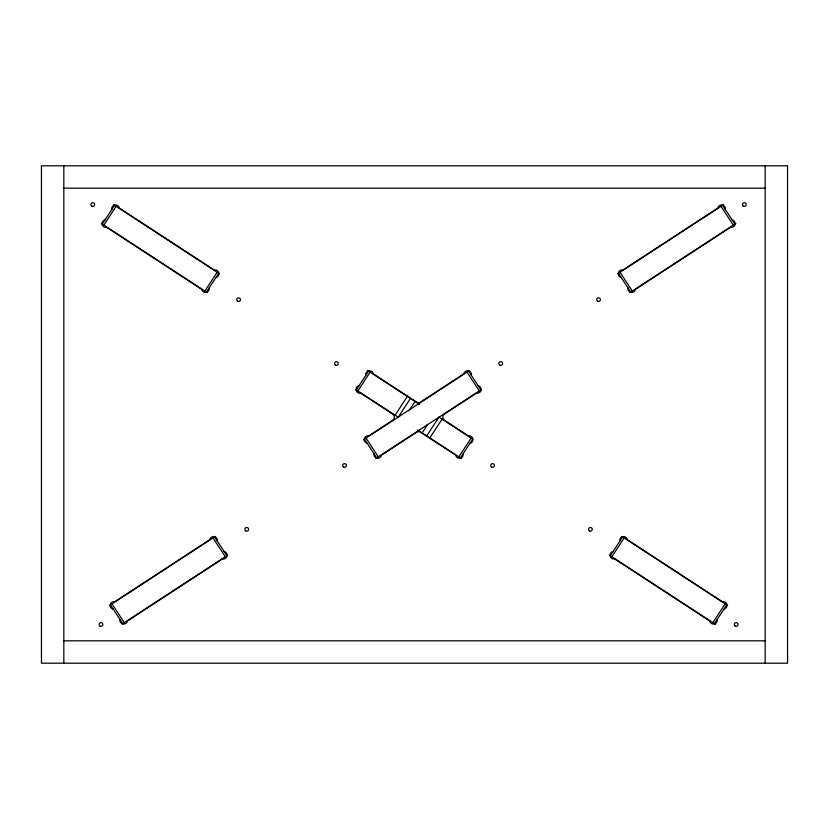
<?xml version="1.0" encoding="UTF-8"?>
<svg xmlns="http://www.w3.org/2000/svg" width="829" height="829" viewBox="0 0 829 829"><rect width="100%" height="100%" fill="white"/><g stroke="black" fill="none" stroke-linecap="round" stroke-linejoin="round"><path stroke-width="1.24" d="M102.319 224.079L114.557 205.333M103.884 225.094L116.112 206.359M204.887 291.031L217.115 272.285M206.442 292.057L218.68 273.311M356.315 389.889L368.553 371.143M357.879 390.905L370.117 372.159M395.081 415.184L407.319 396.449M398.2 417.225L410.438 398.48M408.884 410.832L415.008 401.464M422.148 432.862L427.505 424.655M426.717 435.836L438.955 417.101L472.675 439.111L460.447 457.857M429.836 437.878L442.075 419.132M458.883 456.841L471.121 438.095M610.32 555.689L622.558 536.943M611.885 556.715L624.113 537.969M712.888 622.641L725.116 603.906M714.443 623.667L726.681 604.921M109.521 605.543L215.447 536.394M363.475 439.764L469.121 370.812M618.019 273.601L723.562 204.711M122.257 623.957L227.685 555.14M375.889 458.396L481.297 389.589M630.102 292.45L735.841 223.426M63.833 188.183L765.167 188.183M63.833 640.817L765.167 640.817M113.594 204.711L219.395 273.777M367.226 370.273L419.536 404.417M621.802 536.456L727.634 605.543M101.366 223.457L207.312 292.616M356.066 389.723L398.635 417.505M417.847 430.044L461.452 458.51M609.605 555.223L715.406 624.289M722.608 205.333L734.836 224.079M721.043 206.359L733.271 225.094M620.04 272.285L632.268 291.031M618.475 273.311L630.714 292.057M468.603 371.143L480.841 389.889M467.038 372.159L479.276 390.905M366.035 438.095L378.273 456.841M364.48 439.111L376.708 457.857M214.607 536.943L226.835 555.689M213.043 537.969L225.281 556.715M112.039 603.906L124.267 622.641M110.475 604.921L122.713 623.667M765.167 165.8L765.167 663.2M63.833 165.8L63.833 663.2M723.904 609.17A3.855 3.855 0 0 0 726.888 604.61A3.855 3.855 0 0 0 722.318 601.626L627.325 539.617A3.855 3.855 0 0 0 622.755 536.632A3.855 3.855 0 0 0 619.781 541.202M613.097 551.44A3.855 3.855 0 0 0 610.113 556A3.855 3.855 0 0 0 614.683 558.984L709.676 620.994A3.855 3.855 0 0 0 714.246 623.978A3.855 3.855 0 0 0 717.22 619.408M215.903 277.56A3.855 3.855 0 0 0 218.887 273A3.855 3.855 0 0 0 214.317 270.016L119.324 208.006A3.855 3.855 0 0 0 114.754 205.022A3.855 3.855 0 0 0 111.78 209.592M105.096 219.83A3.855 3.855 0 0 0 102.112 224.39A3.855 3.855 0 0 0 106.682 227.374L201.675 289.383A3.855 3.855 0 0 0 206.245 292.368A3.855 3.855 0 0 0 209.219 287.798M119.936 619.408A3.855 3.855 0 0 0 122.91 623.978A3.855 3.855 0 0 0 127.479 620.994L222.473 558.984A3.855 3.855 0 0 0 227.042 556A3.855 3.855 0 0 0 224.058 551.44M217.385 541.202A3.855 3.855 0 0 0 214.4 536.632A3.855 3.855 0 0 0 209.83 539.617L114.837 601.626A3.855 3.855 0 0 0 110.267 604.61A3.855 3.855 0 0 0 113.252 609.17M627.936 287.798A3.855 3.855 0 0 0 630.91 292.368A3.855 3.855 0 0 0 635.48 289.383L730.473 227.374A3.855 3.855 0 0 0 735.043 224.39A3.855 3.855 0 0 0 732.059 219.83M725.375 209.592A3.855 3.855 0 0 0 722.401 205.022A3.855 3.855 0 0 0 717.831 208.006L622.838 270.016A3.855 3.855 0 0 0 618.268 273A3.855 3.855 0 0 0 621.253 277.56M367.247 443.37A3.855 3.855 0 0 1 364.273 438.8A3.855 3.855 0 0 1 368.832 435.826L392.635 420.282A3.73 3.73 0 0 0 392.635 414.034L360.677 393.174A3.855 3.855 0 0 1 356.118 390.2A3.855 3.855 0 0 1 359.092 385.63M373.931 453.608A3.855 3.855 0 0 0 376.915 458.168A3.855 3.855 0 0 0 381.475 455.194L416.541 432.303A3.73 3.73 0 0 1 420.614 432.303L455.681 455.194A3.855 3.855 0 0 0 460.24 458.168A3.855 3.855 0 0 0 463.224 453.608M469.908 443.37A3.855 3.855 0 0 0 472.882 438.8A3.855 3.855 0 0 0 468.323 435.826L444.52 420.282A3.73 3.73 0 0 1 444.52 414.034L476.478 393.174A3.855 3.855 0 0 0 481.038 390.2A3.855 3.855 0 0 0 478.064 385.63M471.38 375.392A3.855 3.855 0 0 0 468.395 370.832A3.855 3.855 0 0 0 463.836 373.806L420.614 402.024A3.73 3.73 0 0 1 416.541 402.024L373.319 373.806A3.855 3.855 0 0 0 368.76 370.832A3.855 3.855 0 0 0 365.776 375.392M787.55 165.8L41.45 165.8L41.45 663.2L787.55 663.2L787.55 165.8M343.569 467.059A1.865 1.865 0 0 0 346.429 465.546A1.865 1.865 0 0 0 343.693 463.825A1.865 1.865 0 0 0 343.569 467.059M499.763 365.102A1.865 1.865 0 0 0 502.612 363.589A1.865 1.865 0 0 0 499.877 361.869A1.865 1.865 0 0 0 499.763 365.102M335.476 365.133A1.865 1.865 0 0 0 338.273 363.516A1.865 1.865 0 0 0 335.476 361.91A1.865 1.865 0 0 0 335.476 365.133M491.524 467.007A1.865 1.865 0 0 0 494.457 465.649A1.865 1.865 0 0 0 491.815 463.784A1.865 1.865 0 0 0 491.524 467.007M245.674 530.85A1.865 1.865 0 0 0 248.607 529.493A1.865 1.865 0 0 0 245.964 527.638A1.865 1.865 0 0 0 245.674 530.85M597.564 301.259A1.865 1.865 0 0 0 600.424 299.746A1.865 1.865 0 0 0 597.688 298.025A1.865 1.865 0 0 0 597.564 301.259M237.56 301.228A1.865 1.865 0 0 0 240.462 299.787A1.865 1.865 0 0 0 237.768 298.005A1.865 1.865 0 0 0 237.56 301.228M589.326 530.85A1.865 1.865 0 0 0 592.258 529.493A1.865 1.865 0 0 0 589.616 527.638A1.865 1.865 0 0 0 589.326 530.85M743.271 206.038A1.865 1.865 0 0 0 746.193 204.68A1.865 1.865 0 0 0 743.561 202.815A1.865 1.865 0 0 0 743.271 206.038M735.147 626.04A1.865 1.865 0 0 0 738.048 624.61A1.865 1.865 0 0 0 735.354 622.817A1.865 1.865 0 0 0 735.147 626.04M91.739 206.038A1.865 1.865 0 0 0 94.672 204.68A1.865 1.865 0 0 0 92.029 202.815A1.865 1.865 0 0 0 91.739 206.038M99.977 626.071A1.865 1.865 0 0 0 102.837 624.558A1.865 1.865 0 0 0 100.102 622.838A1.865 1.865 0 0 0 99.977 626.071"/></g></svg>
